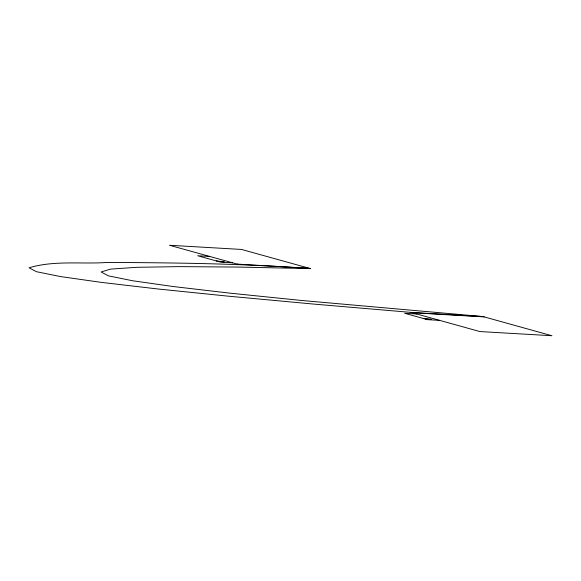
<?xml version="1.0" encoding="UTF-8"?>
<svg xmlns="http://www.w3.org/2000/svg" width="581" height="581" viewBox="0 0 581 581"><rect width="100%" height="100%" fill="white"/><g stroke="black" fill="none" stroke-linecap="round" stroke-linejoin="round"><path stroke-width="0.87" d="M238.45 264.435L169.492 245.269L241.543 249.445L310.501 268.611C242.887 263.592 175.092 262.714 107.318 262.452C81.384 264.282 54.229 260.179 29.05 267.805L36.48 271.712L60.685 276.6L101.297 282.373L157.647 288.953L228.841 296.23L313.725 304.081L410.941 312.389L482.993 316.565L551.95 335.731L479.899 331.555L410.941 312.389M310.501 268.611L237.585 267.064L179.376 266.621L136.811 267.311L110.579 269.105L101.101 271.981L108.531 275.888L132.744 280.776L173.349 286.549L229.706 293.129L300.893 300.406L482.993 316.565M209.697 256.446L197.693 255.749L220.686 262.147L232.698 262.837M216.205 260.898L224.237 261.806L218.238 261.465M237.259 264.108L309.317 268.284M412.125 312.716L484.184 316.892M416.693 313.987L404.681 313.29L427.681 319.681L439.686 320.378M423.2 318.439L431.233 319.347L425.227 318.998"/></g></svg>
